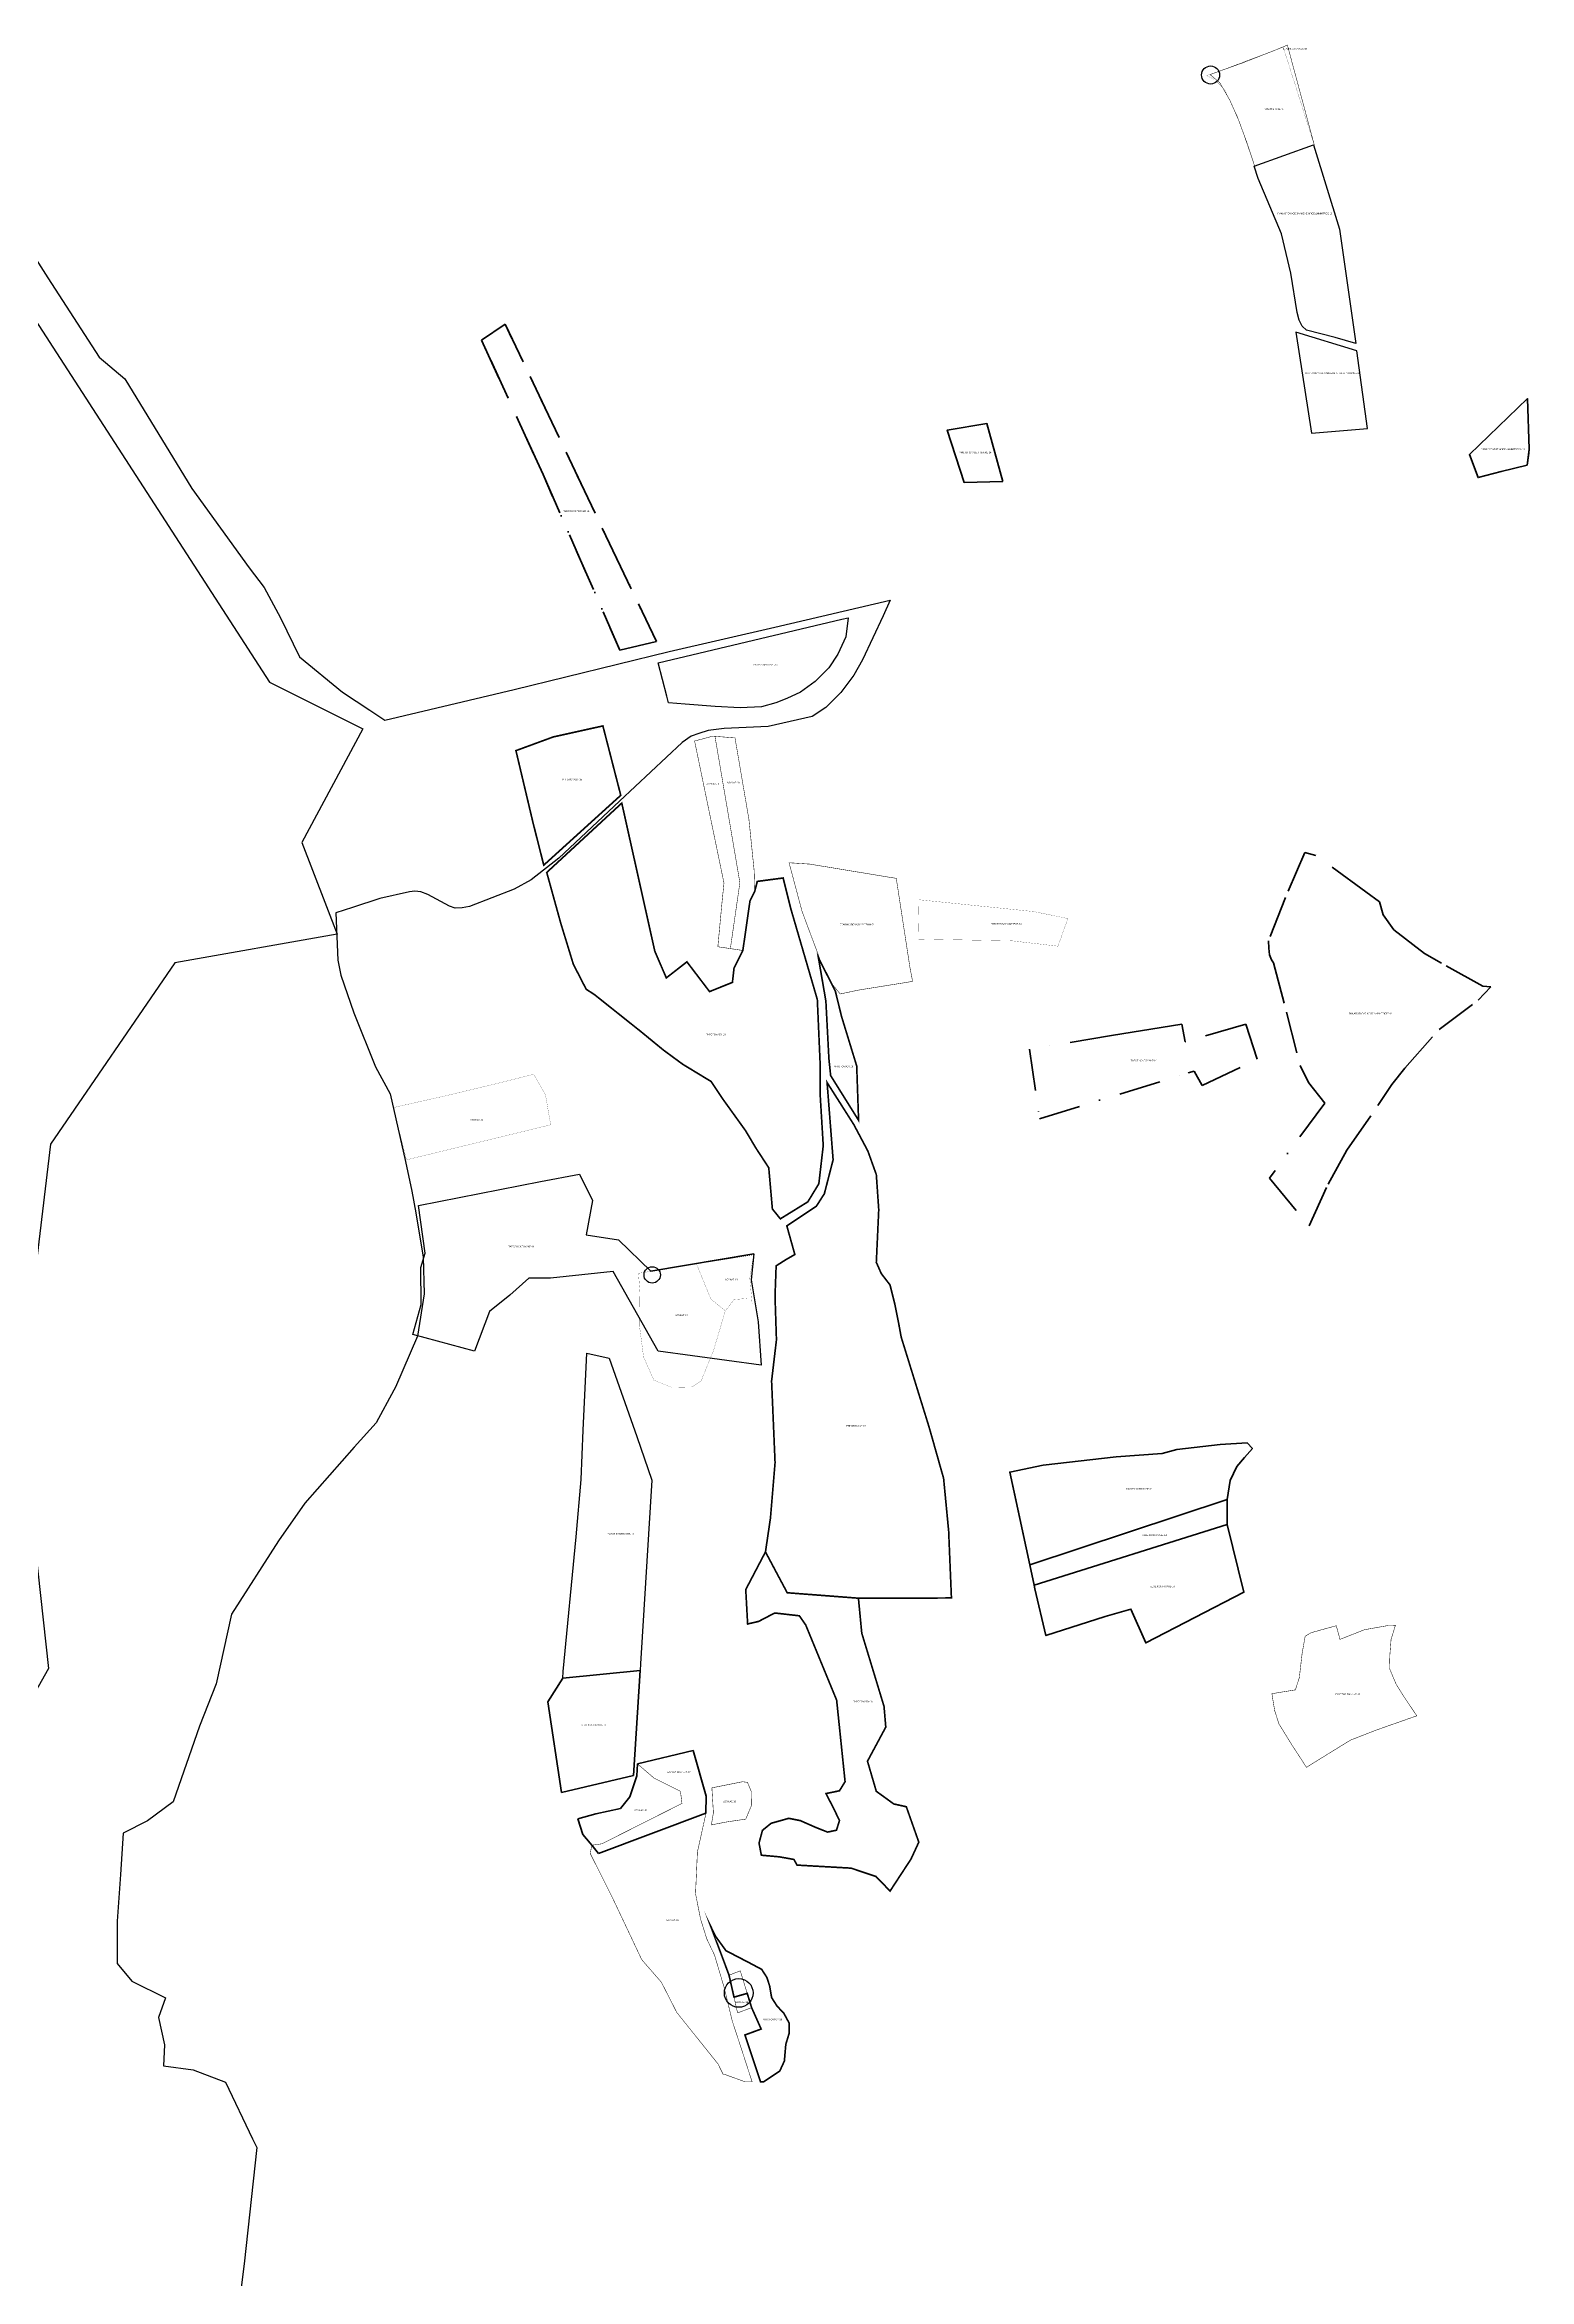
# Model space of a CAD drawing. Header units: metres. Extents: x 245125 to 394351, y 270578 to 4233311.
# Drawn here: x 270752 to 271652, y 4196467 to 4197823 of the extents above; entities that cross this region are included whole.
import ezdxf
from ezdxf.lldxf.tags import DXFTag

# ---------------------------------------------------------------- set-up
doc = ezdxf.new("R2010")
doc.units = ezdxf.units.M
for name, pattern in [('DASHDOT', [25.399999999999995, 12.7, -6.349999999999997, 0, -6.349999999999997]), ('DASHED_LINE', [0.75, 0.5, -0.25]), ('SOLID_LINE', [0]), ('t-orio', [0.79, 0.5, -0.12, 0.05, -0.12])]:
    doc.linetypes.add(name, pattern=pattern)
for name, color, linetype in [('ASTOTA', 7, 'Continuous'), ('POLYLINE', 3, 'Continuous'), ('topo2009', 98, 'Continuous'), ('topo2014', 230, 'Continuous'), ('topo2016', 36, 'Continuous'), ('topo2017', 2, 'Continuous'), ('topo2019', 6, 'Continuous'), ('topo2024', 160, 'Continuous')]:
    doc.layers.add(name, color=color, linetype=linetype)
doc.styles.get("Standard").update_dxf_attribs({"font": 'arial.ttf'})
tags = doc.linetypes.add('HIDDEN', pattern=[0.375, 0.25, -0.125]).pattern_tags.tags
tags[6:7] = [DXFTag(74, 4), DXFTag(75, 0), DXFTag(340, '0'), DXFTag(46, 1.0), DXFTag(50, 0.0), DXFTag(44, 0.0), DXFTag(45, 0.0)]
tags[4:5] = [DXFTag(74, 4), DXFTag(75, 0), DXFTag(340, '0'), DXFTag(46, 1.0), DXFTag(50, 0.0), DXFTag(44, 0.0), DXFTag(45, 0.0)]

msp = doc.modelspace()

# ---------------------------------------------------------------- linework, layer by layer
at = {"color": 230}
msp.add_line((271113.1889330002, 4196840.546653), (271112.938061089, 4196836.50284844), dxfattribs=at)
at = {"color": 2, "linetype": 'DASHDOT', "lineweight": 53, "ltscale": 9}
msp.add_lwpolyline([(271145.098136, 4196788.054765), (271111.41, 4196779.860000003), (271110.93, 4196772.66), (271106.61, 4196759.87), (271100.95, 4196752.749999999), (271086.05, 4196749.530000001), (271075.1353894615, 4196746.607189222), (271078.111951, 4196736.981518002), (271082.558804, 4196731.734357999), (271083.5979591529, 4196730.508184492), (271087.7781106701, 4196725.57572465), (271152.900911, 4196749.955783), (271153.019792, 4196760.314669)], close=True, dxfattribs=at)
at = {"layer": 'ASTOTA', "color": 253, "linetype": 'HIDDEN', "ltscale": 300}
msp.add_lwpolyline([(270743.7252, 4197697.1134), (270753.7067500002, 4197681.576299999), (270784.81375, 4197633.431499999), (270800.2281000001, 4197620.28585), (270840.9729, 4197553.88495), (270875.7049, 4197505.69515), (270884.86845, 4197493.75625), (270894.85, 4197475.2751), (270906.3045500001, 4197451.560600003), (270932.4213, 4197430.247650001), (270948.876767444, 4197419.32660429), (270958.15145, 4197413.17125), (271036.6120000001, 4197431.786600001), (271130.46855, 4197454.850100003), (271194.72215, 4197469.6825), (271264.5465500001, 4197486.024349998), (271260.43875, 4197476.541799999), (271247.7502, 4197449.773950001), (271242.61105, 4197440.6021), (271234.6479500002, 4197429.9496), (271225.5058, 4197420.8384), (271217.2695, 4197415.472299998), (271190.67075, 4197409.4496), (271164.0260000002, 4197408.1617), (271154.188, 4197406.896000002), (271148.5387, 4197405.14365), (271143.863, 4197403.48875), (271138.5056500001, 4197399.59445), (271100.48725, 4197364.006350003), (271063.63515, 4197329.498599999), (271046.8813, 4197316.355600002), (271036.4588, 4197310.708999999), (271009.4405000002, 4197300.159850003), (271004.9599, 4197299.283599999), (271000.7715, 4197299.186200003), (270997.36235, 4197300.4519), (270984.16225, 4197307.46285), (270979.9739, 4197309.020549996), (270976.27215, 4197309.507399998), (270972.9605, 4197309.117999997), (270955.0377, 4197304.931649997), (270938.47855, 4197299.577050003), (270928.2511500001, 4197296.267), (270929.6294, 4197267.650000002), (270931.3915500001, 4197258.470549999), (270939.2685, 4197235.623700002), (270952.4555, 4197202.852649999), (270961.35485, 4197186.41545), (270970.6404, 4197145.416), (270974.4435500001, 4197127.500199997), (270976.8089000001, 4197114.286349998), (270981.23315, 4197087.4535), (270981.9702, 4197065.1175), (270977.7953, 4197039.3453), (270964.51495, 4197008.537), (270963.510536274, 4197006.696507884), (270952.72735, 4196986.937350001), (270939.542298559, 4196972.037535671), (270909.4398, 4196938.020100001), (270893.47695, 4196915.193149997), (270864.98215, 4196870.658049999), (270855.65015, 4196828.4404), (270845.57005, 4196802.7987), (270829.60755, 4196756.899249999), (270814.13615, 4196745.363099998), (270799.4015, 4196737.754099999), (270797.6974000001, 4196712.853400001), (270795.73295, 4196684.381099998), (270795.73295, 4196658.854249998), (270804.5738, 4196648.054399998), (270825.0083, 4196637.864299999), (270820.68165, 4196626.014050002), (270824.42485, 4196609.346699998), (270823.7450500002, 4196596.757500001), (270841.7625, 4196594.297349999), (270861.3503, 4196586.8061), (270877.833657972, 4196552.411444259), (270880.3439, 4196547.173499999), (270872.68, 4196476.5676), (270864.02725, 4196407.827449998)], dxfattribs=at)
at = {"layer": 'POLYLINE', "color": 6, "linetype": 'HIDDEN', "ltscale": 3}
msp.add_lwpolyline([(270693.13, 4197737.37), (270888.12, 4197436.28), (270944.62, 4197408), (270907.72, 4197338.96), (270929.22, 4197283.34), (270830.69, 4197266.009999998), (270755.15, 4197155.99), (270736.35, 4196998.4), (270753.99, 4196837.82), (270706.69, 4196754.059999999)], dxfattribs=at)
at = {"layer": 'topo2009', "color": 98}
for p, q in [((271123.855, 4197448.103), (271235.3294438927, 4197474.406977839)), ((271235.3294438927, 4197474.406977839), (271239.213900585, 4197475.36143905)), ((271239.213900585, 4197475.36143905), (271237.7800000002, 4197463.689999999)), ((271232.8900000001, 4197453.205), (271227.393, 4197445.046)), ((271237.7800000002, 4197463.689999999), (271232.8900000001, 4197453.205)), ((271129.0454980431, 4197427.808485374), (271123.855, 4197448.103)), ((271227.393, 4197445.046), (271219.129, 4197436.585)), ((271130.095, 4197423.705), (271129.0454980431, 4197427.808485374)), ((271202.027, 4197426.360999997), (271195.245, 4197423.686999999)), ((271210.1660000002, 4197430.211), (271202.027, 4197426.360999997)), ((271219.129, 4197436.585), (271210.1660000002, 4197430.211)), ((271140.343, 4197422.835), (271130.095, 4197423.705)), ((271158.564, 4197421.536999999), (271140.343, 4197422.835)), ((271173.543, 4197420.604999996), (271158.564, 4197421.536999999)), ((271186.645, 4197421.405), (271173.543, 4197420.604999996)), ((271195.245, 4197423.686999999), (271186.645, 4197421.405))]:
    msp.add_line(p, q, dxfattribs=at)
at = {"layer": 'topo2014', "color": 1}
msp.add_line((271651.235162, 4197608.315403999), (271652.37674, 4197577.64827), dxfattribs=at)
at = {"layer": 'topo2014', "color": 230, "linetype": 'SOLID_LINE'}
msp.add_line((271299.2973987985, 4197589.28951037), (271323.324543, 4197593.17949), dxfattribs=at)
at = {"layer": 'topo2014', "color": 1, "linetype": 'HIDDEN', "lineweight": 40, "ltscale": 4}
msp.add_line((271398.9237590002, 4197221.842830999), (271441.6464440001, 4197228.656091), dxfattribs=at)
at = {"layer": 'topo2014', "color": 230}
for p, q in [((270978.456149, 4197118.68072), (271052.4141270001, 4197133.21932)), ((271052.4141270001, 4197133.21932), (271076.166584, 4197137.686440997)), ((271076.166584, 4197137.686440997), (271084.1251070001, 4197121.684469999)), ((270982.6130940002, 4197089.803491), (270978.456149, 4197118.68072)), ((271084.1251070001, 4197121.684469999), (271080.163846, 4197100.834556001)), ((271080.163846, 4197100.834556001), (271099.750956, 4197097.921903)), ((270979.92679, 4197081.014605998), (270982.6130940002, 4197089.803491)), ((271099.750956, 4197097.921903), (271119.3364220001, 4197078.893457)), ((271119.3364220001, 4197078.893457), (271181.935318, 4197089.404331999)), ((271181.935318, 4197089.404331999), (271180.36903, 4197073.636067)), ((270980.075028, 4197058.570972997), (270979.92679, 4197081.014605998)), ((271045.521314, 4197074.528525003), (271033.8179550001, 4197064.359818003)), ((271058.5822870001, 4197074.708418999), (271045.521314, 4197074.528525003)), ((271096.5643421156, 4197078.611578929), (271058.5822870001, 4197074.708418999)), ((271123.8822554637, 4197030.300279934), (271096.5643421156, 4197078.611578929)), ((271180.36903, 4197073.636067), (271184.55595, 4197048.027665998)), ((271033.8179550001, 4197064.359818003), (271021.584917, 4197054.326242)), ((270975.134385, 4197040.532866997), (270980.075028, 4197058.570972997)), ((271021.584917, 4197054.326242), (271012.4161530002, 4197030.252399001)), ((271184.55595, 4197048.027665998), (271186.3179537732, 4197021.886982331)), ((271012.4161530002, 4197030.252399001), (270975.134385, 4197040.532866997)), ((271078.4739918925, 4196982.435381703), (271080.5915119357, 4197029.074406687)), ((271080.5915119357, 4197029.074406687), (271094.2460678465, 4197025.983597264)), ((271094.2460678465, 4197025.983597264), (271110.8908891249, 4196978.459057261)), ((271186.3179537732, 4197021.886982331), (271123.8822554637, 4197030.300279934)), ((271077.1127374929, 4196952.45333825), (271078.4739918925, 4196982.435381703)), ((271110.8908891249, 4196978.459057261), (271120.1115377323, 4196952.132124923)), ((271429.593948, 4196968.284038), (271401.733892, 4196966.241678003)), ((271401.733892, 4196966.241678003), (271429.593948, 4196968.284038)), ((271074.1515581899, 4196917.578828688), (271077.1127374929, 4196952.45333825)), ((271120.1115377323, 4196952.132124923), (271113.1889330002, 4196840.546653)), ((271066.3423769891, 4196835.951525113), (271074.1515581899, 4196917.578828688)), ((271479.2811630001, 4196884.060932), (271419.6970639691, 4196853.252950239)), ((271056.9978644888, 4196817.444907266), (271065.9542230456, 4196831.894254708)), ((271065.9542230456, 4196831.894254708), (271066.3423769891, 4196835.951525113)), ((271112.938061089, 4196836.50284844), (271108.9887890421, 4196772.84452875)), ((271065.1817591906, 4196762.551611983), (271056.9978644888, 4196817.444907266)), ((271108.9887890421, 4196772.84452875), (271065.1817591906, 4196762.551611983))]:
    msp.add_line(p, q, dxfattribs=at)
at = {"layer": 'topo2014'}
msp.add_line((271119.3364220001, 4197078.893457), (271181.935318, 4197089.404331999), dxfattribs=at)
at = {"layer": 'topo2014', "color": 1, "linetype": 'HIDDEN', "lineweight": 40, "ltscale": 8}
msp.add_line((271119.3364220001, 4197078.893457), (271181.9353180001, 4197089.404331999), dxfattribs=at)
at = {"layer": 'topo2014', "color": 230, "lineweight": 40}
for p, q in [((271056.9978644888, 4196817.444907266), (271065.9542230456, 4196831.894254708)), ((271065.9542230456, 4196831.894254708), (271112.938061089, 4196836.50284844)), ((271112.938061089, 4196836.50284844), (271108.9887890421, 4196772.84452875)), ((271065.1817591906, 4196762.551611983), (271056.9978644888, 4196817.444907266)), ((271108.9887890421, 4196772.84452875), (271065.1817591906, 4196762.551611983))]:
    msp.add_line(p, q, dxfattribs=at)
at = {"layer": 'topo2014', "color": 230, "linetype": 'DASHDOT', "lineweight": 70, "ltscale": 2}
for points in [[(271122.793005193, 4197460.929562607), (271030.9667209124, 4197653.584631918), (271016.7468185624, 4197643.819547321), (271054.029175, 4197562.383500999), (271100.6468529312, 4197455.722793931)], [(271122.793005193, 4197460.929562607), (271100.6468529316, 4197455.722793931), (271054.029175, 4197562.383500999), (271016.7468185624, 4197643.819547321), (271030.9667209122, 4197653.584631918), (271122.793005193, 4197460.929562607), (271100.6468529316, 4197455.722793931)], [(271349.2444631508, 4197213.668254454), (271355.3113972338, 4197171.289310692), (271445.5211113357, 4197199.188533351), (271449.074683, 4197200.287549), (271454.006471, 4197191.465906), (271487.219835, 4197207.437113), (271480.308469, 4197228.76286), (271443.630912, 4197218.073405998), (271441.6464440001, 4197228.656091), (271398.9237590002, 4197221.842830999), (271349.2444631508, 4197213.668254454)]]:
    msp.add_lwpolyline(points, dxfattribs=at)
at = {"layer": 'topo2014', "color": 230, "linetype": 'HIDDEN', "lineweight": 40, "ltscale": 4}
for points in [[(271651.1253340001, 4197567.855816997), (271635.29608, 4197564.133563999), (271621.306184, 4197560.433986), (271616.115919, 4197574.341449), (271651.235162, 4197608.315403999), (271652.37674, 4197577.64827), (271651.1253340001, 4197567.855816997)], [(271349.3516724846, 4196900.604203495), (271337.138625, 4196956.935069001), (271357.4852190002, 4196961.062953), (271401.733892, 4196966.241678003), (271429.593948, 4196968.284038), (271438.47696, 4196970.669863), (271464.7735690002, 4196973.753027998), (271481.194983, 4196974.779548001), (271484.3561830002, 4196971.185056), (271479.6616975, 4196965.8046845), (271474.967212, 4196960.424312996), (271470.9371, 4196951.809875001), (271469.0408140001, 4196940.323579998), (271349.3516724846, 4196900.604203495), (271339.7872044535, 4196944.718890101), (271337.138625, 4196956.935069001)], [(271352.0002519381, 4196888.388024595), (271349.3516724846, 4196900.604203495), (271469.0408140001, 4196940.323579998), (271469.0408140001, 4196925.117323), (271352.0002519381, 4196888.388024595)], [(271469.040814, 4196925.117323), (271352.0002519381, 4196888.388024595), (271352.491286, 4196886.123202999), (271359.152695967, 4196857.705744624), (271395.032001, 4196869.395889), (271410.663505, 4196873.859862), (271419.6970639691, 4196853.252950239), (271479.2811630001, 4196884.060932), (271469.040814, 4196925.117323)]]:
    msp.add_lwpolyline(points, dxfattribs=at)
at = {"layer": 'topo2014', "color": 230}
msp.add_lwpolyline([(271616.115919, 4197574.341449), (271651.235162, 4197608.315403999), (271652.37674, 4197577.64827), (271652.0706945914, 4197575.25341539), (271651.1253340001, 4197567.855816997), (271635.29608, 4197564.133563999), (271621.306184, 4197560.433986), (271618.8358102356, 4197567.053422913)], close=True, dxfattribs=at)
at = {"layer": 'topo2014', "color": 230, "linetype": 'HIDDEN', "lineweight": 40}
msp.add_lwpolyline([(271332.9138378453, 4197558.12515615), (271309.5215513775, 4197557.524378483), (271299.2973987985, 4197589.28951037), (271323.324543, 4197593.17949), (271332.9138378453, 4197558.12515615)], dxfattribs=at)
at = {"layer": 'topo2014', "color": 230, "linetype": 'DASHDOT', "lineweight": 70, "ltscale": 2}
msp.add_lwpolyline([(271561.5188313958, 4197303.035922339), (271553.29005, 4197309.037333998), (271522.960069, 4197331.157584001), (271516.117273, 4197332.869394001), (271504.471991, 4197305.622653), (271494.205892, 4197279.258430003), (271494.3293040001, 4197274.841425), (271494.741114, 4197270.835317), (271496.014798, 4197267.768889999), (271497.142118, 4197266.036921), (271505.167736, 4197235.940139001), (271513.38, 4197203.589999999), (271518.5028780002, 4197193.284217), (271528.333741, 4197180.873886002), (271494.6640950027, 4197135.226617087), (271518.8396542502, 4197106.407797423), (271530.286762, 4197131.641422999), (271541.641433, 4197152.358030001), (271560.517886, 4197179.490731), (271568.908915, 4197192.107905999), (271576.849238, 4197202.083021), (271597.69061, 4197225.523942996), (271621.2601760002, 4197243.227404), (271629.0800240002, 4197251.390505), (271624.217791, 4197251.739991), (271599.082453, 4197265.716696), (271588.892949, 4197271.643666996), (271570.26592, 4197286.054269999), (271563.7699110001, 4197295.076796)], close=True, dxfattribs=at)
at = {"layer": 'topo2014', "color": 1}
msp.add_circle((271120.2506741435, 4197076.624902291), 4.955603515320809, dxfattribs=at)
at = {"layer": 'topo2014', "color": 1, "linetype": 'SOLID_LINE'}
msp.add_point((271019.1158530002, 4197638.644852998), dxfattribs=at)
at = {"layer": 'topo2016', "color": 36, "ltscale": 0.2, "flags": 128}
for points in [[(271547.087755, 4197641.739727), (271534.505816, 4197645.508037998), (271517.2049, 4197649.968872004), (271514.490139, 4197652.283047998), (271512.69937, 4197656.019769), (271511.487113, 4197660.577865), (271507.633219, 4197684.382888004), (271502.125176, 4197708.408187), (271487.86801, 4197741.979871), (271485.376312, 4197749.388614), (271521.415384, 4197762.320224), (271537.1543960002, 4197711.108698999), (271547.087755, 4197641.739727)], [(271554.128483, 4197590.165680999), (271547.739226, 4197637.263511), (271547.739226, 4197637.263511), (271547.739226, 4197637.263511), (271510.7112030001, 4197648.751976), (271520.179564, 4197587.301441)]]:
    msp.add_lwpolyline(points, close=True, dxfattribs=at)
at = {"layer": 'topo2017', "color": 2, "linetype": 'DASHDOT', "lineweight": 53, "ltscale": 9}
msp.add_lwpolyline([(271145.098136, 4196788.054765), (271111.41, 4196779.860000003), (271110.93, 4196772.66), (271106.61, 4196759.87), (271100.95, 4196752.749999999), (271086.05, 4196749.530000001), (271075.1353894615, 4196746.607189222), (271078.111951, 4196736.981518002), (271082.558804, 4196731.734357999), (271083.5979591529, 4196730.508184492), (271087.7781106701, 4196725.57572465), (271152.900911, 4196749.955783), (271153.019792, 4196760.314669)], close=True, dxfattribs=at)
at = {"layer": 'topo2019', "color": 6, "linetype": 't-orio', "lineweight": 60, "const_width": 0.1}
msp.add_lwpolyline([(271456.474813, 4197804.428099), (271458.824632, 4197804.993607999), (271499.386318, 4197820.225932), (271503.1015546884, 4197821.616166204), (271521.85995, 4197762.408272), (271485.778645, 4197749.401371003), (271475.361919, 4197779.425933001), (271467.365237, 4197796.139077999), (271461.1564060002, 4197802.103188999), (271456.474813, 4197804.428099)], dxfattribs=at)
at = {"layer": 'topo2019', "color": 6}
for points, const_width in [([(271458.7482320001, 4197804.948132), (271461.207304, 4197805.886385001), (271478.4584720002, 4197812.071928), (271499.179647, 4197820.163129), (271505.615442, 4197822.891773002), (271521.9064830002, 4197762.356940001), (271485.808295, 4197749.265457999), (271481.350042, 4197762.828416), (271476.045022, 4197777.310553997), (271470.817154, 4197789.201958999), (271464.618775, 4197800.016821999)], 0.3), ([(271147.1555772146, 4197083.211178791), (271181.765884, 4197088.772352), (271179.4819840001, 4197074.567099002), (271180.882099999, 4197059.166699999), (271177.7610999999, 4197062.285700001), (271169.9590999994, 4197061.662), (271164.6520999993, 4197054.793500002), (271155.8551000003, 4197061.932199998)], 0.1), ([(271111.9332900223, 4197077.551672764), (271147.1555772145, 4197083.211178791), (271155.8551000003, 4197061.932199998), (271164.6520999993, 4197054.793500002), (271157.4760999996, 4197030.782699997), (271149.9864000003, 4197012.379899999), (271144.3690999987, 4197008.636900001), (271132.1978999996, 4197008.324900002), (271121.2754000005, 4197012.691700001), (271115.0336999986, 4197026.727799999), (271112.5371, 4197045.754499998), (271112.8493000002, 4197066.028699998)], 0.1), ([(271111.41, 4196779.860000003), (271145.098136, 4196788.054765), (271153.019792, 4196760.314669), (271152.900911, 4196749.955783), (271147.695691, 4196726.411356999), (271146.5555770002, 4196701.151412), (271149.619206, 4196685.627124999), (271153.4444050001, 4196673.579206), (271158.056249, 4196663.869913), (271163.971545, 4196644.067374002), (271168.715135, 4196624.307509996), (271180.9093317246, 4196586.926400001), (271176.7283000007, 4196586.926400001), (271164.757399999, 4196591.2771), (271163.32910047, 4196591.463311039), (271160.182819, 4196597.825414), (271135.138674, 4196629.117189003), (271125.838421, 4196647.387713), (271113.929733, 4196661.071783998), (271095.735812, 4196699.560530002), (271082.707756, 4196725.445362002), (271083.5979591529, 4196730.508184492), (271089.7800000001, 4196731.400000002), (271089.7800000001, 4196731.400000002), (271089.7800000001, 4196731.400000002), (271138.32, 4196755.88), (271137.39, 4196763.269999999), (271121.26, 4196771.34)], 0.3), ([(271083.5979591529, 4196730.508184492), (271078.111951, 4196736.981518002), (271075.1353894615, 4196746.607189222), (271086.05, 4196749.530000001), (271100.95, 4196752.749999999), (271106.61, 4196759.87), (271110.93, 4196772.66), (271111.41, 4196779.860000003), (271121.26, 4196771.34), (271137.39, 4196763.269999999), (271138.32, 4196755.88), (271089.7800000001, 4196731.400000002)], 0.3), ([(271156.478816, 4196765.351493), (271175.0839823572, 4196769.056462883), (271178.0394999991, 4196768.6881), (271180.5431000003, 4196762.7851), (271180.3547000005, 4196754.2801), (271176.9940999996, 4196746.359999997), (271165.6781000002, 4196744.6967), (271157.5966999996, 4196743.141799998), (271156.1816713567, 4196742.869541724), (271157.4047850002, 4196750.210009001)], 0.3), ([(271166.886748, 4196651.662376001), (271173.7058320002, 4196654.285014), (271180.589268, 4196631.949388999), (271172.05444, 4196628.803953998)], 0.3)]:
    msp.add_lwpolyline(points, close=True, dxfattribs=dict(at, const_width=const_width))
at = {"layer": 'topo2019', "color": 6, "linetype": 't-orio', "ltscale": 100, "const_width": 1}
for points in [[(271037.60293, 4197394.726296), (271060.245697, 4197403.046051999), (271090.353608, 4197409.721437002), (271101.191086, 4197367.619439001), (271054.47934, 4197325.244728), (271047.847586, 4197351.455807003)], [(271056.28447, 4197320.811495), (271101.8122590001, 4197362.89542), (271121.844914, 4197273.035590003), (271128.8247860002, 4197256.825305998), (271141.322917, 4197266.570441), (271155.064733, 4197248.51423), (271168.930903, 4197254.099856003), (271169.895843, 4197262.655992997), (271175.2665290001, 4197273.501241999), (271179.590546, 4197303.522256), (271182.484888, 4197309.380380998), (271184.018595, 4197315.376991), (271199.693521, 4197317.447080997), (271204.3184200002, 4197298.905568), (271220.440471, 4197243.692495), (271222.082451, 4197206.369857), (271222.073581, 4197187.417720001), (271224.031363, 4197155.058099999), (271221.365263, 4197131.913289001), (271214.681056, 4197120.929356002), (271198.019593, 4197110.628672), (271193.177018, 4197116.604967), (271190.982185, 4197141.608249001), (271183.2100920002, 4197153.512191003), (271176.92195, 4197164.087374), (271162.866214, 4197183.643283), (271155.9798300001, 4197193.974885998), (271138.8400600001, 4197204.385952999), (271127.2569010001, 4197212.888031999), (271113.2307400001, 4197224.382669999), (271085.363653, 4197246.587441), (271080.204216, 4197249.957530996), (271072.4279570001, 4197265.108749999), (271064.757391, 4197290.113512)], [(271221.1009060002, 4197269.088899998), (271231.371558, 4197248.780563), (271235.1524600002, 4197233.353371), (271244.336436, 4197203.37678), (271245.47359, 4197170.423267002), (271228.531752, 4197197.529242999), (271227.4816560003, 4197207.598422), (271225.630981, 4197242.727027)], [(271188.981309, 4196908.505755001), (271192.001497, 4196929.003901), (271194.8054980001, 4196962.657528), (271192.697014, 4197012.206694997), (271195.6435640002, 4197037.185844003), (271194.7815530001, 4197063.588460999), (271195.459142, 4197082.100961), (271201.455973, 4197085.915217), (271206.806378, 4197088.974653), (271201.941646, 4197106.329768), (271219.893386, 4197118.335357), (271224.7084340003, 4197125.860721), (271230.023784, 4197146.458929003), (271226.3640560002, 4197193.327683), (271242.6065120002, 4197167.760241), (271251.105349, 4197151.765071), (271256.231314, 4197137.477662), (271257.707973, 4197116.127719998), (271256.229788, 4197084.237183), (271259.2395300001, 4197077.412730998), (271264.544302, 4197070.499521998), (271267.550166, 4197058.493444997), (271269.6010260001, 4197048.231661999), (271271.322874, 4197038.853495), (271288.337869, 4196983.949617001), (271297.0534070002, 4196953.136912002), (271300.1203030001, 4196921.105322001), (271301.801344, 4196880.559666001), (271245.375506, 4196880.422097001), (271202.1760847752, 4196883.731751401), (271188.981309, 4196908.505755001)], [(271188.981309, 4196908.505755001), (271202.1760847752, 4196883.731751401), (271245.375506, 4196880.422097001), (271247.406295, 4196859.193337998), (271260.910228, 4196814.782909001), (271261.979289, 4196802.207365998), (271250.872402, 4196781.520251001), (271256.21901, 4196763.254065003), (271266.822903, 4196755.567451), (271274.425202, 4196753.877786997), (271282.0126475622, 4196732.377896087), (271277.310327, 4196722.193659), (271264.5696000007, 4196702.717299999), (271256.0561, 4196711.536299999), (271240.9156999993, 4196716.6211), (271208.1461999998, 4196718.464299998), (271206.2215, 4196721.9065), (271197.3380999993, 4196723.493300001), (271186.5018999985, 4196724.4659), (271185.0733000007, 4196731.8197), (271187.1559000007, 4196739.5679), (271192.4187000012, 4196743.836300005), (271203.1232999998, 4196746.8535), (271210.1431999996, 4196745.4467), (271219.4392999994, 4196741.3585), (271226.6642000008, 4196738.492900001), (271232.054100001, 4196739.639100001), (271233.8954999988, 4196745.5147), (271230.2845000003, 4196752.962099999), (271225.7101000002, 4196761.877500003), (271233.8699000011, 4196763.560499999), (271237.2831000003, 4196769.1042), (271232.1630999995, 4196818.5695), (271213.3901, 4196864.197399999), (271209.5502999996, 4196869.740900001), (271194.6173, 4196871.446500005), (271184.8040999993, 4196866.329600001), (271178.1659938004, 4196864.781439487), (271177.015386, 4196885.659398001), (271188.981309, 4196908.505755001)], [(271155.9634352998, 4196680.868153562), (271158.7193000006, 4196675.220300001), (271165.0170999999, 4196666.547800002), (271179.0124000011, 4196659.2741), (271186.6669, 4196655.208700001), (271189.8426000003, 4196650.3036), (271191.5131999993, 4196645.109200002), (271192.7295000009, 4196638.040300004), (271196.0495000001, 4196632.846300002), (271200.0912000004, 4196628.6625), (271203.2669000007, 4196622.747300001), (271203.2669000007, 4196616.110699999), (271201.3235000002, 4196609.768500001), (271200.4532, 4196599.543899999), (271197.6234999989, 4196593.452700001), (271187.8290000008, 4196586.926400001), (271186.0296554086, 4196586.926400001), (271176.5336868879, 4196615.381627552), (271186.3624097666, 4196619.003916007), (271180.589268, 4196631.949388999), (271177.9145439207, 4196640.628431564), (271169.8990763526, 4196638.337844914), (271166.886748, 4196651.662376001)]]:
    msp.add_lwpolyline(points, close=True, dxfattribs=at)
at = {"layer": 'topo2019', "color": 6, "ltscale": 5, "const_width": 0.3}
for points in [[(271145.985205, 4197400.544843002), (271157.042302, 4197403.531656), (271158.3452899218, 4197403.425508906), (271173.4650094243, 4197314.592179193), (271167.6830082402, 4197274.596623893), (271160.105077, 4197275.730812997), (271162.580633, 4197302.348106999), (271163.813225, 4197314.361183)], [(271158.3452899218, 4197403.425508906), (271170.506556, 4197402.434799), (271178.95366, 4197352.944680999), (271182.131693, 4197321.788525), (271182.3145851899, 4197315.363313348), (271182.484888, 4197309.380380998), (271179.590546, 4197303.522256), (271175.2609394802, 4197273.462434788), (271167.6830082402, 4197274.596623893), (271173.4650094243, 4197314.592179193)]]:
    msp.add_lwpolyline(points, close=True, dxfattribs=at)
at = {"layer": 'topo2019', "color": 6, "lineweight": 50, "ltscale": 20, "const_width": 0.1, "flags": 128}
msp.add_lwpolyline([(271281.4908655443, 4197304.324366862), (271351.750833, 4197297.060818), (271372.4602944012, 4197292.866618052), (271366.4325270003, 4197276.072183), (271338.30598, 4197279.348419002), (271281.9621534985, 4197280.336824452)], close=True, dxfattribs=at)
at = {"layer": 'topo2019', "color": 6, "linetype": 'DASHED_LINE', "lineweight": 40, "ltscale": 1.5, "const_width": 0.1}
msp.add_lwpolyline([(270963.3228160002, 4197178.155755), (270996.731832, 4197185.694365002), (271016.457752, 4197190.416425), (271028.2754870001, 4197193.267659996), (271048.3695, 4197198.375027999), (271055.5151010002, 4197185.910037001), (271058.6586599672, 4197167.722394404), (271038.477314, 4197162.759076999), (270971.168968, 4197146.420412996)], close=True, dxfattribs=at)
at = {"layer": 'topo2019', "color": 6, "const_width": 0.3}
msp.add_lwpolyline([(271516.4164197651, 4196857.351848184), (271518.2158622529, 4196858.42206921), (271520.0486609979, 4196859.512107427), (271535.265104127, 4196863.724410543), (271537.5254819369, 4196855.443573757), (271552.3165203059, 4196861.271662073), (271566.6513608186, 4196863.837746366), (271571.1417337893, 4196863.936763874), (271568.5097074528, 4196855.359545715), (271567.7691544984, 4196845.689156606), (271567.5289005375, 4196837.875115942), (271571.620474852, 4196828.188928621), (271575.9993794002, 4196821.152330472), (271582.1860595273, 4196811.943171743), (271584.1282309029, 4196809.052160071), (271568.9970119504, 4196803.735600733), (271559.8420500414, 4196800.518880491), (271543.8873899446, 4196794.298601487), (271540.1341573758, 4196791.986491843), (271527.6326610764, 4196784.285175815), (271517.1854714607, 4196777.801210516), (271508.0858033877, 4196791.819186325), (271507.4520579686, 4196792.849160798), (271500.4667493193, 4196804.201810317), (271497.8815014915, 4196812.281012014), (271496.2275208007, 4196822.482244563), (271510.4602925163, 4196824.789880378), (271512.8501923206, 4196832.145256061), (271514.5946651917, 4196847.222971048), (271516.4164197651, 4196857.351848184)], dxfattribs=at)
at = {"layer": 'topo2019', "color": 1}
for centre, radius in [((271459.030703318, 4197804.710853501), 5.471033740891207), ((271172.7675225379, 4196640.885927391), 8.725224456451421)]:
    msp.add_circle(centre, radius, dxfattribs=at)
at = {"layer": 'topo2024', "linetype": 't-orio', "ltscale": 3, "const_width": 0.3}
msp.add_lwpolyline([(271268.3407561626, 4197317.217669853), (271276.5900000003, 4197263.389999998), (271278.2486004841, 4197254.693973163), (271247.7528827703, 4197249.799537398), (271245.381716, 4197249.418975001), (271234.293267, 4197247.076441999), (271229.994245, 4197252.379724999), (271222.267441, 4197267.47776), (271211.1488770002, 4197297.289632), (271203.308761, 4197326.695793), (271215.811003, 4197325.887419001), (271224.0518944948, 4197324.527304823)], close=True, dxfattribs=at)

# ---------------------------------------------------------------- texts
at = {"layer": 'topo2009', "color": 98, "lineweight": 80, "ltscale": 20, "insert": (271181.8076870202, 4197447.019115202), "char_height": 0.5, "width": 17.1205448822584, "attachment_point": 1}
msp.add_mtext('ΚΟΙΝΟΤΗΤΑ ΑΓ.ΔΗΜΗΤΡΙΟΥ-09(ορθογωνιες)', dxfattribs=at)
at = {"layer": 'topo2014', "color": 230, "lineweight": 80, "ltscale": 20, "char_height": 1, "attachment_point": 1}
for s, insert, width in [('XΡΙΣΤΟΠΟΥΛΟΣ ΓΙΑΝΝΗΣ-14', (271306.6428735147, 4197576.162170097), 29.99849848542362), ('ΠΑΝΑΓΙΩΤΑΡΑΣ ΑΓΙΟΣ ΔΗΜΗΤΡΙΟΣ2-14', (271623.0659801435, 4197578.11508349), 38.42421021120389), ('ΤΑΣΟΣ ΚΟΝΤΟΥΛΗΣ-14', (271066.3806809852, 4197540.537202991), 38.19580263103125), ('ΠΑΝΑΓΙΩΤΑΡΑΣ ΑΓΙΟΣ ΔΗΜΗΤΡΙΟΣ2-14', (271542.8568039055, 4197235.675032811), 36.67115893703885), ('ΤΑΣΟΣ ΚΟΝΤΟΥΛΗΣ-14', (271410.6077884514, 4197207.134298541), 51.09377042431151), ('ΤΑΣΟΣ ΚΟΝΤΟΥΛΗΣ-14', (271033.0238731061, 4197094.282143723), 32.56673972634598), ('ΤΑΣΟΣ ΚΟΝΤΟΥΛΗΣ-14', (271407.8444289385, 4196947.239305631), 35.400390415336), ('ΤΑΣΟΣ ΚΟΝΤΟΥΛΗΣ-14', (271093.2382455697, 4196919.918342917), 16.57334448012988), ('ΤΑΣΟΣ ΚΟΝΤΟΥΛΗΣ-14', (271416.7498449043, 4196919.201497242), 27.13381059048697), ('ΤΑΣΟΣ ΚΟΝΤΟΥΛΗΣ-14', (271421.4677915802, 4196888.106609488), 19.92635496595175), ('ΤΑΣΟΣ ΚΟΝΤΟΥΛΗΣ-14', (271076.2758234559, 4196803.977703739), 27.58283590245991)]:
    msp.add_mtext(s, dxfattribs=dict(at, insert=insert, width=width))
at = {"layer": 'topo2016', "color": 36, "lineweight": 80, "ltscale": 20, "char_height": 1, "attachment_point": 1}
for insert, width in [((271499.5895434423, 4197721.163019934), 66.61201855487889), ((271516.4275850565, 4197624.356630472), 38.67384409083751)]:
    msp.add_mtext('ΓΙΑΝΝΟΠΟΥΛΟΣ ΘΑΝΑΣΗΣ ΑΓΙΟΣ ΔΗΜΗΤΡΙΟΣ-16', dxfattribs=dict(at, insert=insert, width=width))
at = {"layer": 'topo2017', "color": 2, "lineweight": 80, "ltscale": 20, "insert": (271129.1109798924, 4196775.293961024), "char_height": 1, "width": 22.07975893229012, "attachment_point": 1}
msp.add_mtext('ΔΟΥΚΑΣ ΙΩΑΝΝΗΣ-17', dxfattribs=at)
at = {"layer": 'topo2019', "color": 6, "lineweight": 80, "ltscale": 20, "char_height": 1, "attachment_point": 1}
for s, insert, width in [('ΣΤΑΘΑΚΟΠΟΥΛΟΣ-19', (271502.887257562, 4197821.146446658), 4.974254417291369), ('ΜΠΑΤΣΗ ΝΙΚΗ-19', (271491.7015916304, 4197784.410637114), 17.80948090454331), ('ΡΗΓΟΠΟΥΛΟΥ-19', (271065.8656434214, 4197377.756015864), 4.974254417291369), ('ΔΟΥΚΑΣ-19', (271153.2567738082, 4197375.025807157), 4.974254417291369), ('ΔΟΥΚΑΣ-19', (271165.5274484532, 4197375.826101935), 4.974254417291369), ('ΡΗΓΟΠΟΥΛΟΣ ΑΝΔΡΕΑΣ-19', (271325.6197580572, 4197290.064862654), 31.75900048273615), ('ΡΗΓΟΠΟΥΛΟΥ-19', (271152.940408374, 4197222.980156325), 4.974254417291369), ('ΡΗΓΟΠΟΥΛΟΥ-19', (271230.3902511499, 4197203.589253069), 4.974254417291369), ('ΔΟΥΚΑΣ-19', (271009.9137693414, 4197171.113784516), 4.974254417291369), ('ΔΟΥΚΑΣ-19', (271164.4057190883, 4197074.292023891), 4.974254417291369), ('ΔΟΥΚΑΣ-19', (271134.1165384607, 4197052.638699203), 4.974254417291369), ('ΡΗΓΟΠΟΥΛΟΥ-19', (271238.0198642355, 4196985.497079543), 4.974254417291369), ('ΡΗΓΟΠΟΥΛΟΥ-19', (271242.1296862191, 4196818.192131549), 4.974254417291369), ('ΡΟΥΤΣΗΣ ΓΙΑΝΝΗΣ-19', (271534.7861404727, 4196822.644035822), 23.41175688756629), ('ΔΟΥΚΑΣ-19', (271109.3814699456, 4196752.262772702), 4.974254417291369), ('ΔΟΥΚΑΣ-19', (271163.3990727661, 4196757.549942076), 4.974254417291369), ('ΔΟΥΚΑΣ-19', (271128.509653538, 4196685.459047571), 4.974254417291369), ('ΔΟΥΚΑΣ-19', (271170.7336142963, 4196635.849178363), 4.974254417291369), ('ΡΗΓΟΠΟΥΛΟΥ-19', (271187.2918756655, 4196625.338366648), 4.974254417291369)]:
    msp.add_mtext(s, dxfattribs=dict(at, insert=insert, width=width))
at = {"layer": 'topo2024', "lineweight": 80, "ltscale": 20, "insert": (271234.0939614853, 4197289.694698546), "char_height": 1, "width": 31.75900048273615, "attachment_point": 1}
msp.add_mtext('ΣΤΑΘΑΚΟΠΟΥΛΟΥ ΕΥΓΕΝΙΑ-24', dxfattribs=at)

doc.saveas('drawing.dxf')
